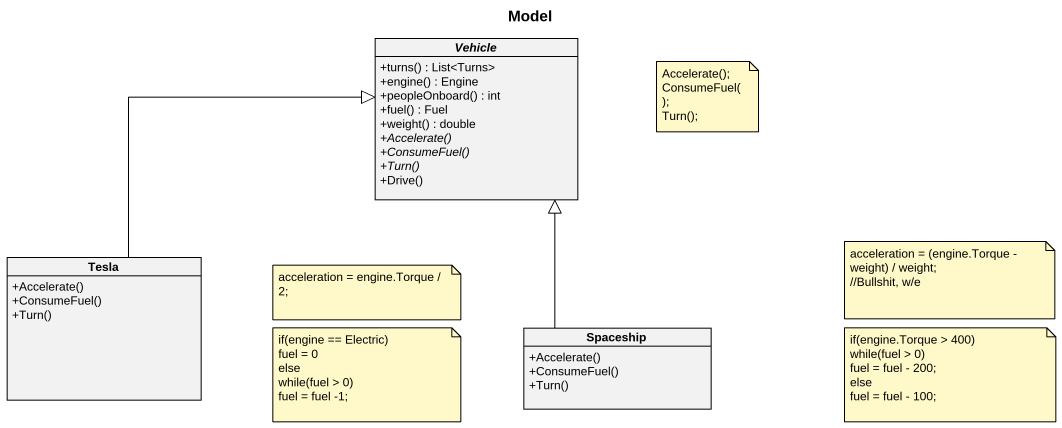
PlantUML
@startuml
title Model
hide circle
hide empty members
skinparam classAttributeIconSize 0
abstract class Vehicle {
  +turns() : List<Turns>
  +engine() : Engine
  +peopleOnboard() : int
  +fuel() : Fuel
  +weight() : double
  {abstract} +Accelerate()
  {abstract} +ConsumeFuel()
  {abstract} +Turn()
  +Drive()
}
class Tesla {
  +Accelerate()
  +ConsumeFuel()
  +Turn()
}
class Spaceship {
  +Accelerate()
  +ConsumeFuel()
  +Turn()
}
Tesla -right-|> Vehicle
Spaceship -up-|> Vehicle
note as N1
  Accelerate();
  ConsumeFuel();
  Turn();
end note
note as N2
  acceleration = (engine.Torque -
  weight) / weight;
  //Bullshit, w/e
end note
note as N3
  acceleration = engine.Torque / 2;
end note
note as N4
  if(engine == Electric)
  fuel = 0
  else
  while(fuel > 0)
  fuel = fuel -1;
end note
note as N5
  if(engine.Torque > 400)
  while(fuel > 0)
  fuel = fuel - 200;
  else
  fuel = fuel - 100;
end note
@enduml
